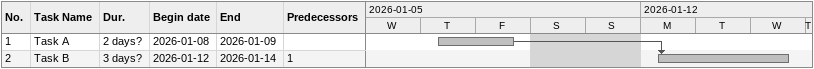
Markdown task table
| ID | Task | Duration | Start | Finish | Predecessors |
|---|---|---|---|---|---|
| 1 | Task A | 2d? | 2026-01-08 | 2026-01-09 |  |
| 2 | Task B | 3d? | 2026-01-12 | 2026-01-14 | 1 |
